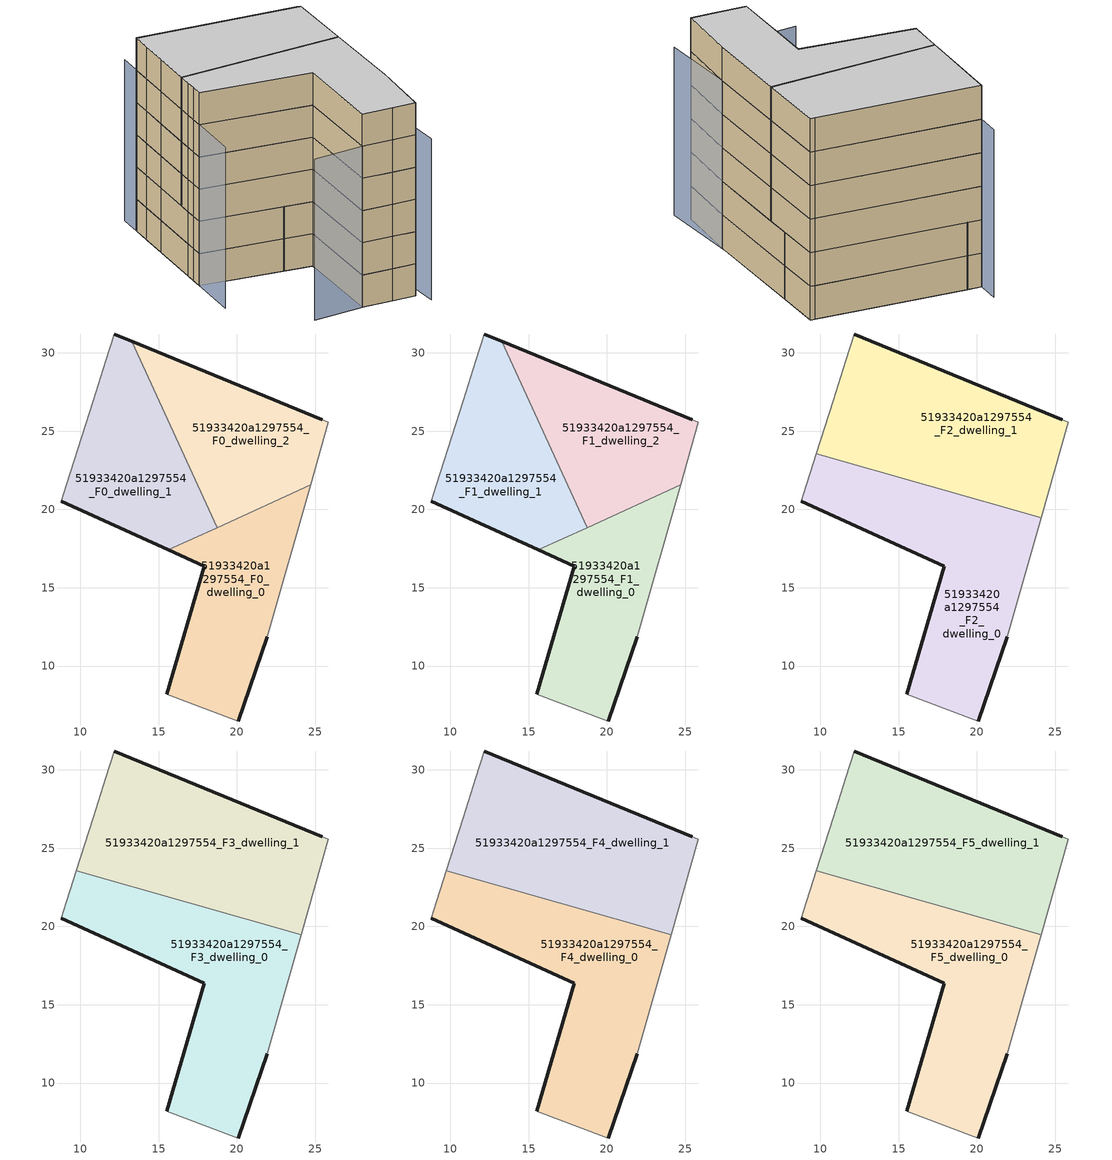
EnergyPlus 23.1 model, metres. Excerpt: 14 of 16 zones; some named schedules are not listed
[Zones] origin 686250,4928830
51933420a1297554_F0_dwelling_0
 floor ground (EU_floor_Construction): 20.08,6.49 21.95,11.86 24.71,21.58 15.61,17.41 17.92,16.37 15.51,8.21 18.14,7.21 z0
 wall outside (EU_wall_Construction): 21.95,11.86 20.08,6.49 / 15.51,8.21 17.92,16.37 15.61,17.41 z0:3
 wall adiabatic (EU_wall_Construction): 20.08,6.49 18.14,7.21 15.51,8.21 / 24.71,21.58 21.95,11.86 z0:3
 wall to 51933420a1297554_F0_dwelling_2 (EU_wall_Construction): 18.73,18.84 24.71,21.58 z0:3
 wall to 51933420a1297554_F0_dwelling_1 (EU_wall_Construction): 15.61,17.41 18.73,18.84 z0:3
51933420a1297554_F0_dwelling_1
 floor ground (EU_floor_Construction): 18.73,18.84 13.27,30.75 12.16,31.21 11.62,29.5 10.81,26.96 9.35,22.35 9.1,21.55 8.77,20.52 15.61,17.41 z0
 wall outside (EU_wall_Construction): 12.16,31.21 13.27,30.75 / 15.61,17.41 8.77,20.52 z0:3
 wall adiabatic (EU_wall_Construction): 8.77,20.52 9.1,21.55 9.35,22.35 10.81,26.96 11.62,29.5 12.16,31.21 z0:3
 wall to 51933420a1297554_F0_dwelling_2 (EU_wall_Construction): 13.27,30.75 18.73,18.84 z0:3
51933420a1297554_F0_dwelling_2
 floor ground (EU_floor_Construction): 24.71,21.58 25.84,25.58 25.46,25.74 13.27,30.75 18.73,18.84 z0
 wall outside (EU_wall_Construction): 13.27,30.75 25.46,25.74 z0:3
 wall adiabatic (EU_wall_Construction): 25.46,25.74 25.84,25.58 24.71,21.58 z0:3
51933420a1297554_F1_dwelling_0
 floor to 51933420a1297554_F0_dwelling_0 (EU_floor_Construction): 20.08,6.49 21.95,11.86 24.71,21.58 15.61,17.41 17.92,16.37 15.51,8.21 18.14,7.21 z3
 wall outside (EU_wall_Construction): 21.95,11.86 20.08,6.49 / 15.51,8.21 17.92,16.37 15.61,17.41 z3:6
 wall adiabatic (EU_wall_Construction): 20.08,6.49 18.14,7.21 15.51,8.21 / 24.71,21.58 21.95,11.86 z3:6
 wall to 51933420a1297554_F1_dwelling_2 (EU_wall_Construction): 18.73,18.84 24.71,21.58 z3:6
 wall to 51933420a1297554_F1_dwelling_1 (EU_wall_Construction): 15.61,17.41 18.73,18.84 z3:6
51933420a1297554_F1_dwelling_1
 floor to 51933420a1297554_F0_dwelling_1 (EU_floor_Construction): 18.73,18.84 13.27,30.75 12.16,31.21 11.62,29.5 10.81,26.96 9.35,22.35 9.1,21.55 8.77,20.52 15.61,17.41 z3
 wall outside (EU_wall_Construction): 12.16,31.21 13.27,30.75 / 15.61,17.41 8.77,20.52 z3:6
 wall adiabatic (EU_wall_Construction): 8.77,20.52 9.1,21.55 9.35,22.35 10.81,26.96 11.62,29.5 12.16,31.21 z3:6
 wall to 51933420a1297554_F1_dwelling_2 (EU_wall_Construction): 13.27,30.75 18.73,18.84 z3:6
51933420a1297554_F1_dwelling_2
 floor to 51933420a1297554_F0_dwelling_2 (EU_floor_Construction): 24.71,21.58 25.84,25.58 25.46,25.74 13.27,30.75 18.73,18.84 z3
 wall outside (EU_wall_Construction): 13.27,30.75 25.46,25.74 z3:6
 wall adiabatic (EU_wall_Construction): 25.46,25.74 25.84,25.58 24.71,21.58 z3:6
51933420a1297554_F2_dwelling_0
 floor to 51933420a1297554_F1_dwelling_0 (EU_floor_Construction): 20.08,6.49 21.95,11.86 24.1,19.46 21.62,20.17 18.73,18.84 17.92,16.37 15.51,8.21 18.14,7.21 z6; 17.92,16.37 18.73,18.84 15.61,17.41 z6
 floor to 51933420a1297554_F1_dwelling_2 (EU_floor_Construction): 21.62,20.17 17.59,21.31 18.73,18.84 z6
 floor to 51933420a1297554_F1_dwelling_1 (EU_floor_Construction): 18.73,18.84 17.59,21.31 9.73,23.55 9.35,22.35 9.1,21.55 8.77,20.52 15.61,17.41 z6
 wall outside (EU_wall_Construction): 21.95,11.86 20.08,6.49 / 15.51,8.21 17.92,16.37 8.77,20.52 z6:9
 wall adiabatic (EU_wall_Construction): 24.1,19.46 21.95,11.86 / 20.08,6.49 18.14,7.21 15.51,8.21 / 8.77,20.52 9.1,21.55 9.35,22.35 9.73,23.55 z6:9
 wall to 51933420a1297554_F2_dwelling_1 (EU_wall_Construction): 9.73,23.55 24.1,19.46 z6:9
51933420a1297554_F2_dwelling_1
 floor to 51933420a1297554_F1_dwelling_0 (EU_floor_Construction): 24.1,19.46 24.71,21.58 21.62,20.17 z6
 floor to 51933420a1297554_F1_dwelling_1 (EU_floor_Construction): 17.59,21.31 13.27,30.75 12.16,31.21 11.62,29.5 10.81,26.96 9.73,23.55 z6
 floor to 51933420a1297554_F1_dwelling_2 (EU_floor_Construction): 24.71,21.58 25.84,25.58 25.46,25.74 13.27,30.75 17.59,21.31 21.62,20.17 z6
 wall outside (EU_wall_Construction): 12.16,31.21 25.46,25.74 z6:9
 wall adiabatic (EU_wall_Construction): 25.46,25.74 25.84,25.58 24.1,19.46 / 9.73,23.55 10.81,26.96 11.62,29.5 12.16,31.21 z6:9
51933420a1297554_F3_dwelling_0
 floor to 51933420a1297554_F2_dwelling_0 (EU_floor_Construction): 20.08,6.49 21.95,11.86 24.1,19.46 9.73,23.55 9.35,22.35 9.1,21.55 8.77,20.52 17.92,16.37 15.51,8.21 18.14,7.21 z9
 wall outside (EU_wall_Construction): 21.95,11.86 20.08,6.49 / 15.51,8.21 17.92,16.37 8.77,20.52 z9:12
 wall adiabatic (EU_wall_Construction): 24.1,19.46 21.95,11.86 / 20.08,6.49 18.14,7.21 15.51,8.21 / 8.77,20.52 9.1,21.55 9.35,22.35 9.73,23.55 z9:12
 wall to 51933420a1297554_F3_dwelling_1 (EU_wall_Construction): 9.73,23.55 24.1,19.46 z9:12
51933420a1297554_F3_dwelling_1
 floor to 51933420a1297554_F2_dwelling_1 (EU_floor_Construction): 24.1,19.46 25.84,25.58 25.46,25.74 12.16,31.21 11.62,29.5 10.81,26.96 9.73,23.55 z9
 wall outside (EU_wall_Construction): 12.16,31.21 25.46,25.74 z9:12
 wall adiabatic (EU_wall_Construction): 25.46,25.74 25.84,25.58 24.1,19.46 / 9.73,23.55 10.81,26.96 11.62,29.5 12.16,31.21 z9:12
51933420a1297554_F4_dwelling_0
 floor to 51933420a1297554_F3_dwelling_0 (EU_floor_Construction): 20.08,6.49 21.95,11.86 24.1,19.46 9.73,23.55 9.35,22.35 9.1,21.55 8.77,20.52 17.92,16.37 15.51,8.21 18.14,7.21 z12
 wall outside (EU_wall_Construction): 21.95,11.86 20.08,6.49 / 15.51,8.21 17.92,16.37 8.77,20.52 z12:15
 wall adiabatic (EU_wall_Construction): 24.1,19.46 21.95,11.86 / 20.08,6.49 18.14,7.21 15.51,8.21 / 8.77,20.52 9.1,21.55 9.35,22.35 9.73,23.55 z12:15
 wall to 51933420a1297554_F4_dwelling_1 (EU_wall_Construction): 9.73,23.55 24.1,19.46 z12:15
51933420a1297554_F4_dwelling_1
 floor to 51933420a1297554_F3_dwelling_1 (EU_floor_Construction): 24.1,19.46 25.84,25.58 25.46,25.74 12.16,31.21 11.62,29.5 10.81,26.96 9.73,23.55 z12
 wall outside (EU_wall_Construction): 12.16,31.21 25.46,25.74 z12:15
 wall adiabatic (EU_wall_Construction): 25.46,25.74 25.84,25.58 24.1,19.46 / 9.73,23.55 10.81,26.96 11.62,29.5 12.16,31.21 z12:15
51933420a1297554_F5_dwelling_0
 floor to 51933420a1297554_F4_dwelling_0 (EU_floor_Construction): 20.08,6.49 21.95,11.86 24.1,19.46 9.73,23.55 9.35,22.35 9.1,21.55 8.77,20.52 17.92,16.37 15.51,8.21 18.14,7.21 z15
 wall outside (EU_wall_Construction): 21.95,11.86 20.08,6.49 / 15.51,8.21 17.92,16.37 8.77,20.52 z15:18
 wall adiabatic (EU_wall_Construction): 24.1,19.46 21.95,11.86 / 20.08,6.49 18.14,7.21 15.51,8.21 / 8.77,20.52 9.1,21.55 9.35,22.35 9.73,23.55 z15:18
 wall to 51933420a1297554_F5_dwelling_1 (EU_wall_Construction): 9.73,23.55 24.1,19.46 z15:18
 ceiling to 51933420a1297554_F6_dwelling_0 (EU_floor_Construction): 24.1,19.46 21.95,11.86 20.08,6.49 18.14,7.21 15.51,8.21 17.92,16.37 8.77,20.52 9.1,21.55 9.35,22.35 9.73,23.55 z18
51933420a1297554_F5_dwelling_1
 floor to 51933420a1297554_F4_dwelling_1 (EU_floor_Construction): 24.1,19.46 25.84,25.58 25.46,25.74 12.16,31.21 11.62,29.5 10.81,26.96 9.73,23.55 z15
 wall outside (EU_wall_Construction): 12.16,31.21 25.46,25.74 z15:18
 wall adiabatic (EU_wall_Construction): 25.46,25.74 25.84,25.58 24.1,19.46 / 9.73,23.55 10.81,26.96 11.62,29.5 12.16,31.21 z15:18
 ceiling to 51933420a1297554_F6_dwelling_1 (EU_floor_Construction): 25.46,25.74 25.84,25.58 24.1,19.46 9.73,23.55 10.81,26.96 11.62,29.5 12.16,31.21 z18
shading: 11.09,9.38 20.03,7.01 / 20.51,5.07 24.91,25.77 / 12.79,33.19 7.38,16.12 z0:15
[Building]
EU S2 Campaign: North Axis=0; Terrain=City; Solar Distribution=FullExterior
[Site:Location]
Bologna: Latitude=44.5; Longitude=11.25; Time Zone=1; Elevation=37
[SizingPeriod:WeatherFileDays]
AnnualSizingPeriod: Begin Month=1; Begin Day of Month=1; End Month=12; End Day of Month=31; Day of Week for Start Day=Monday; Use Weather File Daylight Saving Period=No; Use Weather File Rain and Snow Indicators=No
[MATERIAL]
EU_InternalMass_Material: Roughness=MediumRough; Thickness=0.1; Conductivity=1; Density=1800; Specific Heat=900; Thermal Absorptance=0.9; Solar Absorptance=0.7; Visible Absorptance=0.7
[MATERIAL:NOMASS] Roughness=MediumRough; Thermal Absorptance=0.9; Solar Absorptance=0.7; Visible Absorptance=0.7
Name | Thermal Resistance
EU_wall_NoMass | 0.905828
EU_floor_NoMass | 0.67114
[CONSTRUCTION]
EU_wall_Construction: EU_wall_NoMass
EU_floor_Construction: EU_floor_NoMass
EU_InternalMass_Construction: EU_InternalMass_Material
[ZONE] Type=1; Multiplier=1; Ceiling Height=autocalculate; Floor Area=autocalculate; Part of Total Floor Area=Yes
Name | Volume
51933420a1297554_F0_dwelling_0; 51933420a1297554_F1_dwelling_0 | 213.443
51933420a1297554_F2_dwelling_0 | 320.164
51933420a1297554_F3_dwelling_0; 51933420a1297554_F4_dwelling_0; 51933420a1297554_F5_dwelling_0 | 320.167
51933420a1297554_F0_dwelling_1; 51933420a1297554_F1_dwelling_1 | 213.445
51933420a1297554_F2_dwelling_1 | 320.152
51933420a1297554_F3_dwelling_1; 51933420a1297554_F4_dwelling_1; 51933420a1297554_F5_dwelling_1 | 320.156
51933420a1297554_F0_dwelling_2; 51933420a1297554_F1_dwelling_2 | 213.432
[INTERNALMASS] Construction=EU_InternalMass_Construction
Name | Zone or ZoneList | Surface Area
51933420a1297554_F0_dwelling_0_EU_InternalMass | 51933420a1297554_F0_dwelling_0 | 71.1479
51933420a1297554_F0_dwelling_1_EU_InternalMass | 51933420a1297554_F0_dwelling_1 | 71.147
51933420a1297554_F0_dwelling_2_EU_InternalMass | 51933420a1297554_F0_dwelling_2 | 71.1444
51933420a1297554_F1_dwelling_0_EU_InternalMass | 51933420a1297554_F1_dwelling_0 | 71.1479
51933420a1297554_F1_dwelling_1_EU_InternalMass | 51933420a1297554_F1_dwelling_1 | 71.147
51933420a1297554_F1_dwelling_2_EU_InternalMass | 51933420a1297554_F1_dwelling_2 | 71.1444
51933420a1297554_F2_dwelling_0_EU_InternalMass | 51933420a1297554_F2_dwelling_0 | 106.722
51933420a1297554_F2_dwelling_1_EU_InternalMass | 51933420a1297554_F2_dwelling_1 | 106.719
51933420a1297554_F3_dwelling_0_EU_InternalMass | 51933420a1297554_F3_dwelling_0 | 106.722
51933420a1297554_F3_dwelling_1_EU_InternalMass | 51933420a1297554_F3_dwelling_1 | 106.719
51933420a1297554_F4_dwelling_0_EU_InternalMass | 51933420a1297554_F4_dwelling_0 | 106.722
51933420a1297554_F4_dwelling_1_EU_InternalMass | 51933420a1297554_F4_dwelling_1 | 106.719
51933420a1297554_F5_dwelling_0_EU_InternalMass | 51933420a1297554_F5_dwelling_0 | 106.722
51933420a1297554_F5_dwelling_1_EU_InternalMass | 51933420a1297554_F5_dwelling_1 | 106.719
[OTHEREQUIPMENT] Fuel Type=Electricity; Design Level Calculation Method=Watts/Area; Power per Zone Floor Area=1; Fraction Latent=0; Fraction Radiant=0; Fraction Lost=0; Carbon Dioxide Generation Rate=0; EndUse Subcategory=EU_Step8_InternalGains
Name | Zone or ZoneList or Space or SpaceList | Schedule
EU_Step8_InternalGain_51933420a1297554_F0_dwelling_0_f000 | 51933420a1297554_F0_dwelling_0 | EU_Step8_GainSchedule_51933420a1297554_F0_dwelling_0_f000
EU_Step8_InternalGain_51933420a1297554_F0_dwelling_1_f000 | 51933420a1297554_F0_dwelling_1 | EU_Step8_GainSchedule_51933420a1297554_F0_dwelling_1_f000
EU_Step8_InternalGain_51933420a1297554_F0_dwelling_2_f000 | 51933420a1297554_F0_dwelling_2 | EU_Step8_GainSchedule_51933420a1297554_F0_dwelling_2_f000
EU_Step8_InternalGain_51933420a1297554_F1_dwelling_0_f000 | 51933420a1297554_F1_dwelling_0 | EU_Step8_GainSchedule_51933420a1297554_F1_dwelling_0_f000
EU_Step8_InternalGain_51933420a1297554_F1_dwelling_1_f000 | 51933420a1297554_F1_dwelling_1 | EU_Step8_GainSchedule_51933420a1297554_F1_dwelling_1_f000
EU_Step8_InternalGain_51933420a1297554_F1_dwelling_2_f000 | 51933420a1297554_F1_dwelling_2 | EU_Step8_GainSchedule_51933420a1297554_F1_dwelling_2_f000
EU_Step8_InternalGain_51933420a1297554_F2_dwelling_0_f000 | 51933420a1297554_F2_dwelling_0 | EU_Step8_GainSchedule_51933420a1297554_F2_dwelling_0_f000
EU_Step8_InternalGain_51933420a1297554_F2_dwelling_1_f000 | 51933420a1297554_F2_dwelling_1 | EU_Step8_GainSchedule_51933420a1297554_F2_dwelling_1_f000
EU_Step8_InternalGain_51933420a1297554_F3_dwelling_0_f000 | 51933420a1297554_F3_dwelling_0 | EU_Step8_GainSchedule_51933420a1297554_F3_dwelling_0_f000
EU_Step8_InternalGain_51933420a1297554_F3_dwelling_1_f000 | 51933420a1297554_F3_dwelling_1 | EU_Step8_GainSchedule_51933420a1297554_F3_dwelling_1_f000
EU_Step8_InternalGain_51933420a1297554_F4_dwelling_0_f000 | 51933420a1297554_F4_dwelling_0 | EU_Step8_GainSchedule_51933420a1297554_F4_dwelling_0_f000
EU_Step8_InternalGain_51933420a1297554_F4_dwelling_1_f000 | 51933420a1297554_F4_dwelling_1 | EU_Step8_GainSchedule_51933420a1297554_F4_dwelling_1_f000
EU_Step8_InternalGain_51933420a1297554_F5_dwelling_0_f000 | 51933420a1297554_F5_dwelling_0 | EU_Step8_GainSchedule_51933420a1297554_F5_dwelling_0_f000
EU_Step8_InternalGain_51933420a1297554_F5_dwelling_1_f000 | 51933420a1297554_F5_dwelling_1 | EU_Step8_GainSchedule_51933420a1297554_F5_dwelling_1_f000
[ZONEVENTILATION:DESIGNFLOWRATE] Schedule=EU_AlwaysOn; Design Flow Rate Calculation Method=AirChanges/Hour; Air Changes per Hour=0.73129; Ventilation Type=Natural; Fan Pressure Rise=0; Fan Total Efficiency=1; Constant Term Coefficient=1; Temperature Term Coefficient=0; Velocity Term Coefficient=0; Velocity Squared Term Coefficient=0; Minimum Indoor Temperature=-100; Maximum Indoor Temperature=100; Delta Temperature=-100; Minimum Outdoor Temperature=-100; Maximum Outdoor Temperature=100; Maximum Wind Speed=40
Name | Zone or ZoneList or Space or SpaceList
EU_ConstantAir_51933420a1297554_F0_dwelling_0 | 51933420a1297554_F0_dwelling_0
EU_ConstantAir_51933420a1297554_F0_dwelling_1 | 51933420a1297554_F0_dwelling_1
EU_ConstantAir_51933420a1297554_F0_dwelling_2 | 51933420a1297554_F0_dwelling_2
EU_ConstantAir_51933420a1297554_F1_dwelling_0 | 51933420a1297554_F1_dwelling_0
EU_ConstantAir_51933420a1297554_F1_dwelling_1 | 51933420a1297554_F1_dwelling_1
EU_ConstantAir_51933420a1297554_F1_dwelling_2 | 51933420a1297554_F1_dwelling_2
EU_ConstantAir_51933420a1297554_F2_dwelling_0 | 51933420a1297554_F2_dwelling_0
EU_ConstantAir_51933420a1297554_F2_dwelling_1 | 51933420a1297554_F2_dwelling_1
EU_ConstantAir_51933420a1297554_F3_dwelling_0 | 51933420a1297554_F3_dwelling_0
EU_ConstantAir_51933420a1297554_F3_dwelling_1 | 51933420a1297554_F3_dwelling_1
EU_ConstantAir_51933420a1297554_F4_dwelling_0 | 51933420a1297554_F4_dwelling_0
EU_ConstantAir_51933420a1297554_F4_dwelling_1 | 51933420a1297554_F4_dwelling_1
EU_ConstantAir_51933420a1297554_F5_dwelling_0 | 51933420a1297554_F5_dwelling_0
EU_ConstantAir_51933420a1297554_F5_dwelling_1 | 51933420a1297554_F5_dwelling_1
[HVACTEMPLATE:THERMOSTAT] Constant Heating Setpoint=20; Constant Cooling Setpoint=50
EU_HeatOnly_51933420a1297554_F0_dwelling_0; EU_HeatOnly_51933420a1297554_F0_dwelling_1; EU_HeatOnly_51933420a1297554_F0_dwelling_2; EU_HeatOnly_51933420a1297554_F1_dwelling_0; EU_HeatOnly_51933420a1297554_F1_dwelling_1; EU_HeatOnly_51933420a1297554_F1_dwelling_2; EU_HeatOnly_51933420a1297554_F2_dwelling_0; EU_HeatOnly_51933420a1297554_F2_dwelling_1; EU_HeatOnly_51933420a1297554_F3_dwelling_0; EU_HeatOnly_51933420a1297554_F3_dwelling_1; EU_HeatOnly_51933420a1297554_F4_dwelling_0; EU_HeatOnly_51933420a1297554_F4_dwelling_1; EU_HeatOnly_51933420a1297554_F5_dwelling_0; EU_HeatOnly_51933420a1297554_F5_dwelling_1; EU_HeatOnly_51933420a1297554_F6_dwelling_0; EU_HeatOnly_51933420a1297554_F6_dwelling_1
[HVACTEMPLATE:ZONE:IDEALLOADSAIRSYSTEM] System Availability Schedule=EU_AlwaysOn; Maximum Heating Supply Air Temperature=50; Minimum Cooling Supply Air Temperature=13; Maximum Heating Supply Air Humidity Ratio=0.0156; Minimum Cooling Supply Air Humidity Ratio=0.0077; Heating Limit=NoLimit; Cooling Limit=NoLimit; Heating Availability Schedule=EU_AlwaysOn; Cooling Availability Schedule=EU_CoolingOff; Dehumidification Control Type=ConstantSensibleHeatRatio; Cooling Sensible Heat Ratio=0.7; Dehumidification Setpoint=60; Humidification Control Type=None; Humidification Setpoint=30; Outdoor Air Method=None; Outdoor Air Flow Rate per Person=0.00944; Outdoor Air Flow Rate per Zone Floor Area=0; Outdoor Air Flow Rate per Zone=0; Demand Controlled Ventilation Type=None; Outdoor Air Economizer Type=NoEconomizer; Heat Recovery Type=None; Sensible Heat Recovery Effectiveness=0.7; Latent Heat Recovery Effectiveness=0.65
Name | Template Thermostat
51933420a1297554_F0_dwelling_0 | EU_HeatOnly_51933420a1297554_F0_dwelling_0
51933420a1297554_F0_dwelling_1 | EU_HeatOnly_51933420a1297554_F0_dwelling_1
51933420a1297554_F0_dwelling_2 | EU_HeatOnly_51933420a1297554_F0_dwelling_2
51933420a1297554_F1_dwelling_0 | EU_HeatOnly_51933420a1297554_F1_dwelling_0
51933420a1297554_F1_dwelling_1 | EU_HeatOnly_51933420a1297554_F1_dwelling_1
51933420a1297554_F1_dwelling_2 | EU_HeatOnly_51933420a1297554_F1_dwelling_2
51933420a1297554_F2_dwelling_0 | EU_HeatOnly_51933420a1297554_F2_dwelling_0
51933420a1297554_F2_dwelling_1 | EU_HeatOnly_51933420a1297554_F2_dwelling_1
51933420a1297554_F3_dwelling_0 | EU_HeatOnly_51933420a1297554_F3_dwelling_0
51933420a1297554_F3_dwelling_1 | EU_HeatOnly_51933420a1297554_F3_dwelling_1
51933420a1297554_F4_dwelling_0 | EU_HeatOnly_51933420a1297554_F4_dwelling_0
51933420a1297554_F4_dwelling_1 | EU_HeatOnly_51933420a1297554_F4_dwelling_1
51933420a1297554_F5_dwelling_0 | EU_HeatOnly_51933420a1297554_F5_dwelling_0
51933420a1297554_F5_dwelling_1 | EU_HeatOnly_51933420a1297554_F5_dwelling_1
[SIZING:ZONE] Zone Cooling Design Supply Air Temperature Input Method=SupplyAirTemperature; Zone Cooling Design Supply Air Temperature=13; Zone Heating Design Supply Air Temperature Input Method=SupplyAirTemperature; Zone Heating Design Supply Air Temperature=50; Zone Cooling Design Supply Air Humidity Ratio=0.008; Zone Heating Design Supply Air Humidity Ratio=0.008; Cooling Design Air Flow Method=DesignDay; Cooling Design Air Flow Rate=0; Cooling Minimum Air Flow per Zone Floor Area=0.000762; Cooling Minimum Air Flow=0; Cooling Minimum Air Flow Fraction=0.2; Heating Design Air Flow Method=DesignDay; Heating Design Air Flow Rate=0; Heating Maximum Air Flow per Zone Floor Area=0.002032; Heating Maximum Air Flow=0.141576; Heating Maximum Air Flow Fraction=0.3; Account for Dedicated Outdoor Air System=No; Dedicated Outdoor Air System Control Strategy=NeutralSupplyAir; Dedicated Outdoor Air Low Setpoint Temperature for Design=autosize; Dedicated Outdoor Air High Setpoint Temperature for Design=autosize; Zone Load Sizing Method=Sensible Load Only No Latent Load; Zone Latent Cooling Design Supply Air Humidity Ratio Input Method=HumidityRatioDifference; Zone Cooling Design Supply Air Humidity Ratio Difference=0.005; Zone Latent Heating Design Supply Air Humidity Ratio Input Method=HumidityRatioDifference; Zone Humidification Design Supply Air Humidity Ratio Difference=0.005
51933420a1297554_F0_dwelling_0; 51933420a1297554_F0_dwelling_1; 51933420a1297554_F0_dwelling_2; 51933420a1297554_F1_dwelling_0; 51933420a1297554_F1_dwelling_1; 51933420a1297554_F1_dwelling_2; 51933420a1297554_F2_dwelling_0; 51933420a1297554_F2_dwelling_1; 51933420a1297554_F3_dwelling_0; 51933420a1297554_F3_dwelling_1; 51933420a1297554_F4_dwelling_0; 51933420a1297554_F4_dwelling_1; 51933420a1297554_F5_dwelling_0; 51933420a1297554_F5_dwelling_1
[SCHEDULE:FILE] Column Number=1; Rows to Skip at Top=0; Number of Hours of Data=8760; Column Separator=Comma; Interpolate to Timestep=No; Minutes per Item=60; Adjust Schedule for Daylight Savings=Yes
Name | File
EU_Step8_GainSchedule_51933420a1297554_F0_dwelling_0_f000 | ../../schedules/51933420a1297554/51933420a1297554_F0_dwelling_0_f000_gain.csv
EU_Step8_GainSchedule_51933420a1297554_F0_dwelling_1_f000 | ../../schedules/51933420a1297554/51933420a1297554_F0_dwelling_1_f000_gain.csv
